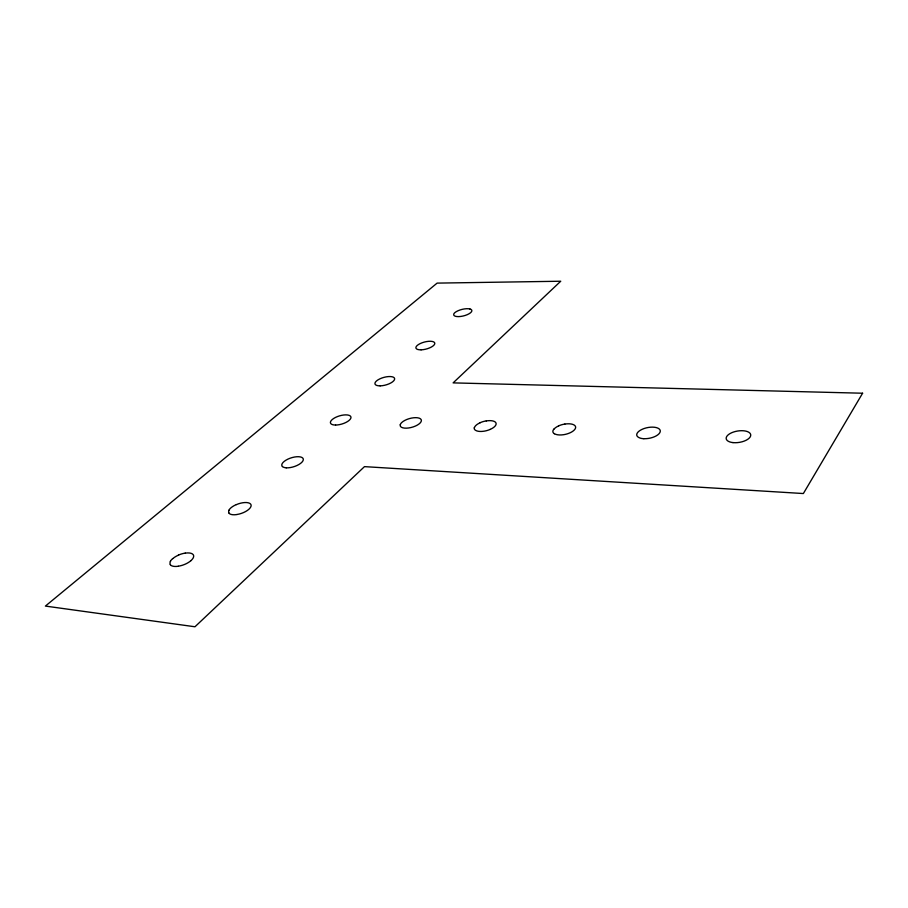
<?xml version="1.0" encoding="UTF-8"?>
<svg xmlns="http://www.w3.org/2000/svg" width="908" height="908" viewBox="0 0 908 908"><rect width="100%" height="100%" fill="white"/><g stroke="black" fill="none" stroke-linecap="round" stroke-linejoin="round"><path stroke-width="1.36" d="M643.908 438.689A11.929 5.414 -11.2 0 0 660.252 430.63A11.929 5.414 -11.2 0 0 642.172 429.302A11.929 5.414 -11.2 0 0 636.701 434.739A11.929 5.414 -11.2 0 0 638.653 437.418A11.929 5.414 -11.2 0 0 643.84 438.723M554.175 428.916A11.52 5.085 -12.8 0 1 558.692 425.886M564.889 424.07A11.52 5.085 -12.8 0 1 574.049 424.967A11.611 5.13 -12.8 0 1 575.627 427.555A11.52 5.085 -12.8 0 1 574.48 429.768A11.52 5.096 -12.8 0 1 569.963 432.844A11.6 5.13 -12.8 0 1 563.641 434.694A11.52 5.096 -12.8 0 1 554.47 433.74M558.602 425.875A11.611 5.13 -12.8 0 1 564.844 424.059M554.368 433.752A11.6 5.13 -12.8 0 1 552.893 431.118A11.52 5.085 -12.8 0 1 554.084 428.916M490.207 429.382A11.168 4.79 -14.3 0 0 494.792 426.408A11.168 4.778 -14.3 0 0 496.063 424.274A11.248 4.812 -14.3 0 0 494.871 421.766A11.168 4.778 -14.3 0 0 490.422 420.654A11.168 4.79 -14.3 0 0 486.313 420.937M474.385 427.736A11.168 4.79 -14.3 0 1 480.264 422.697M490.184 429.405A11.248 4.812 -14.3 0 1 484.021 431.198A11.168 4.79 -14.3 0 1 475.486 430.267A11.248 4.812 -14.3 0 1 474.248 427.759M480.162 422.674A11.248 4.812 -14.3 0 1 486.245 420.903M400.28 424.581A10.941 4.529 -15.5 0 0 413.242 426.896A10.941 4.529 -15.5 0 0 419.371 418.225A10.941 4.529 -15.5 0 0 401.745 422.515A10.862 4.495 -15.5 0 0 400.349 424.558M282.399 466.553A11.225 4.619 -17.7 0 1 292.331 457.519A11.225 4.619 -17.7 0 1 302.829 461.037A11.225 4.619 -17.7 0 1 286.19 467.824M286.258 467.79A11.134 4.585 -17.7 0 1 282.467 466.53M237.011 514.484A11.759 4.994 -19.1 0 0 250.767 506.914A11.849 5.039 -19.1 0 0 250.529 503.985A11.759 4.994 -19.1 0 0 236.398 504.61M229.191 513.19A11.759 4.994 -19.1 0 1 229.043 510.262M236.886 514.552A11.849 5.039 -19.1 0 1 229.02 513.247M228.873 510.285A11.849 5.039 -19.1 0 1 236.296 504.598M190.952 560.611A12.485 5.459 -20.6 0 0 193.188 557.921A12.587 5.493 -20.6 0 0 193.177 554.629A12.485 5.459 -20.6 0 0 185.266 553.131M178.377 566.183A12.485 5.459 -20.6 0 0 185.153 564.197A12.587 5.493 -20.6 0 0 190.964 560.622M170.432 564.606A12.485 5.459 -20.6 0 1 170.522 561.303M172.77 558.636A12.485 5.459 -20.6 0 1 178.581 555.094M178.24 566.263A12.587 5.493 -20.6 0 1 170.25 564.663M170.341 561.337A12.587 5.493 -20.6 0 1 172.633 558.636M178.456 555.083A12.587 5.493 -20.6 0 1 185.187 553.108M862.6 393.221L803.364 493.543L364.471 466.633L194.97 626.77L45.4 606.079L437.111 283.114L560.735 281.23L453.126 382.881L862.6 393.221M469.958 308.992A9.375 3.348 -14.1 0 0 454.829 312.67A9.307 3.314 -14.1 0 0 453.75 314.191A9.375 3.348 -14.1 0 0 465.18 315.451A9.375 3.348 -14.1 0 0 469.958 308.992M421.085 349.83A9.761 3.621 -14.8 0 0 434.796 343.201A9.761 3.621 -14.8 0 0 420.109 343.621A9.761 3.621 -14.8 0 0 421.085 349.83M380.134 385.855A10.192 3.916 -15.6 0 0 394.651 378.738A10.192 3.916 -15.6 0 0 379.555 378.999A10.192 3.916 -15.6 0 0 380.134 385.855M732.983 442.605A12.417 5.743 -9.3 0 0 750.723 434.784A12.417 5.743 -9.3 0 0 731.666 432.741A12.417 5.743 -9.3 0 0 732.983 442.605M335.585 425.046A10.68 4.256 -16.6 0 0 350.987 417.396A10.68 4.256 -16.6 0 0 335.483 417.442A10.68 4.256 -16.6 0 0 335.585 425.046"/></g></svg>
